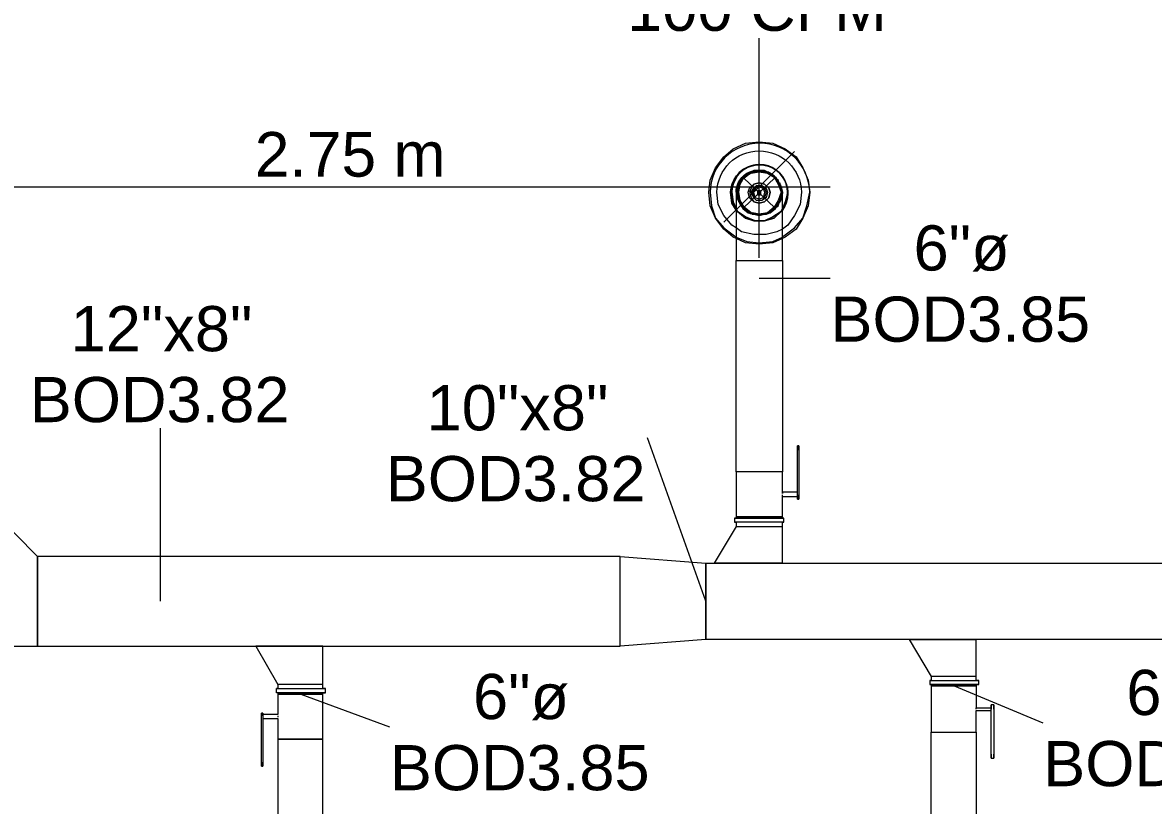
# Model space of a CAD drawing. Header units: metres. Extents: x -2 to 237, y -8 to 52.
# Drawn here: x 15.041 to 18.839, y 9.543 to 12.173 of the extents above; entities that cross this region are included whole.
import ezdxf

# ---------------------------------------------------------------- set-up
doc = ezdxf.new("R2010")
doc.units = ezdxf.units.M
doc.layers.add('HVAC - Ductos', color=5, linetype='Continuous', lineweight=0)
doc.layers.add('PDF_Text', color=7, linetype='Continuous', lineweight=0)
doc.layers.add('PDF_Geometry', color=7, linetype='Continuous', lineweight=0, true_color=0xaaaaaa)
doc.styles.add('PDF Helvetica', font='')
doc.styles.get('PDF Helvetica').set_extended_font_data('Helvetica')

msp = doc.modelspace()

# ---------------------------------------------------------------- linework, layer by layer
at = {"layer": 'HVAC - Ductos', "lineweight": 0}
for points in [[(17.5149, 11.7724), (17.5149, 12.1206)], [(17.5149, 11.383), (17.5149, 11.6212), (17.5149, 11.8595)], [(17.437, 11.4472), (17.4278, 11.4518), (17.3958, 11.4792), (17.3683, 11.5159), (17.35, 11.5571), (17.3454, 11.6029), (17.35, 11.6442), (17.3683, 11.6854), (17.3958, 11.7221), (17.4278, 11.7495), (17.4691, 11.7679), (17.5149, 11.7724), (17.5607, 11.7679), (17.602, 11.7495), (17.6386, 11.7221), (17.6615, 11.6854), (17.6799, 11.6442), (17.6845, 11.6029), (17.6799, 11.5571), (17.6615, 11.5159), (17.6386, 11.4792), (17.602, 11.4518), (17.5928, 11.4472)], [(17.634, 11.7404), (17.5149, 11.6212), (17.3958, 11.5021)], [(17.4508, 11.6304), (17.4645, 11.6533), (17.4828, 11.667)], [(17.4828, 11.6716), (17.4874, 11.6716)], [(17.492, 11.6716), (17.5149, 11.6762), (17.5424, 11.6716)], [(17.5149, 11.6762), (17.5149, 11.6762)], [(17.5424, 11.6716), (17.547, 11.6716)], [(17.547, 11.667), (17.5653, 11.6533), (17.5837, 11.6304)], [(17.4462, 11.5708), (17.4462, 11.5754), (17.4416, 11.6029), (17.4462, 11.6258)], [(17.4462, 11.6258), (17.4462, 11.6304), (17.4462, 11.635)], [(17.4508, 11.6396), (17.4508, 11.6396)], [(17.4599, 11.6533), (17.4599, 11.6533)], [(17.5699, 11.6533), (17.5653, 11.6579)], [(17.5791, 11.6396), (17.5791, 11.6396)], [(17.5837, 11.635), (17.5837, 11.6304), (17.5883, 11.6258)], [(17.5837, 11.6258), (17.5883, 11.6029), (17.5837, 11.5754)], [(8.9289, 11.6212), (12.466, 11.6212), (13.2494, 11.6212), (14.7614, 11.6212), (17.7531, 11.6212)], [(17.4416, 11.5984), (17.4416, 11.58), (17.4508, 11.5617), (17.4599, 11.548), (17.4782, 11.5342), (17.4966, 11.5296), (17.5149, 11.525), (17.5332, 11.5296), (17.5516, 11.5342), (17.5699, 11.548), (17.5791, 11.5617), (17.5883, 11.58), (17.5928, 11.5984)], [(17.4462, 11.5708), (17.4462, 11.5708)], [(17.4874, 11.5296), (17.4828, 11.5342), (17.4645, 11.548), (17.4508, 11.5708)], [(17.5883, 11.5754), (17.5837, 11.5708), (17.5653, 11.548), (17.547, 11.5342), (17.5424, 11.5296)], [(17.5837, 11.5708), (17.5837, 11.5708)], [(17.4874, 11.5296), (17.4874, 11.5296)], [(17.5424, 11.5342), (17.5149, 11.5296), (17.492, 11.5342)], [(17.5424, 11.5296), (17.5424, 11.5296)], [(17.5928, 11.4792), (17.5745, 11.47), (17.5378, 11.4609), (17.4966, 11.4609), (17.4554, 11.47), (17.437, 11.4838)], [(17.437, 11.4518), (17.4736, 11.438), (17.5149, 11.4334), (17.5607, 11.438), (17.5928, 11.4518)], [(17.5928, 11.4472), (17.5607, 11.4334), (17.5149, 11.4288), (17.4691, 11.4334), (17.437, 11.4472)], [(17.5149, 11.3143), (17.7531, 11.3143)], [(15.5036, 10.2285), (15.5036, 10.8103)], [(17.3362, 10.2285), (17.1392, 10.7782)], [(17.6432, 10.7507), (17.6432, 10.7507)], [(17.6478, 10.7507), (17.6432, 10.7507)], [(17.6432, 10.5812), (17.6432, 10.5766), (17.6432, 10.572), (17.6432, 10.5766), (17.6432, 10.5812), (17.6432, 10.5858), (17.6432, 10.737), (17.6432, 10.7416), (17.6432, 10.7461), (17.6432, 10.7507), (17.6432, 10.7461), (17.6432, 10.7416), (17.6432, 10.737)], [(17.6478, 10.7507), (17.6478, 10.7507)], [(17.6478, 10.737), (17.6478, 10.7416), (17.6478, 10.7461), (17.6478, 10.7507), (17.6478, 10.7461), (17.6478, 10.7416), (17.6478, 10.737), (17.6478, 10.5858), (17.6478, 10.5812), (17.6478, 10.5766), (17.6478, 10.572), (17.6478, 10.5766), (17.6478, 10.5812), (17.6478, 10.5858)], [(17.6432, 10.595), (17.5928, 10.595), (17.5928, 10.6637), (17.5883, 10.6637), (17.5791, 10.6637), (17.5699, 10.6637), (17.5516, 10.6637), (17.5332, 10.6637), (17.5149, 10.6637), (17.4966, 10.6637), (17.4782, 10.6637), (17.4599, 10.6637), (17.4508, 10.6637), (17.4416, 10.6637), (17.437, 10.6637), (17.437, 10.5125), (17.437, 10.5079)], [(17.5928, 10.5904), (17.5928, 10.595), (17.5928, 10.5904)], [(17.5928, 10.5904), (17.5928, 10.595), (17.5928, 10.5904)], [(17.5928, 10.5079), (17.5928, 10.5125), (17.5928, 10.5812), (17.6432, 10.5812), (17.6432, 10.5858)], [(17.5928, 10.5812), (17.5928, 10.5858)], [(17.5928, 10.5812), (17.5928, 10.5812)], [(17.5928, 10.5812), (17.5928, 10.5812)], [(17.5928, 10.5812), (17.5928, 10.5812)], [(17.6432, 10.5812), (17.6432, 10.5812)], [(17.6432, 10.572), (17.6432, 10.5766), (17.6432, 10.572)], [(17.6432, 10.572), (17.6478, 10.572)], [(17.6478, 10.572), (17.6478, 10.5766), (17.6478, 10.572)], [(17.4324, 10.5079), (17.4324, 10.4942), (17.437, 10.4942)], [(17.5928, 10.4942), (17.5974, 10.4942), (17.5928, 10.4942), (17.5883, 10.4942), (17.5745, 10.4942), (17.5561, 10.4942), (17.5378, 10.4942), (17.5149, 10.4942), (17.492, 10.4942), (17.4736, 10.4942), (17.4554, 10.4942), (17.4416, 10.4942), (17.437, 10.4942), (17.4324, 10.4942)], [(17.4508, 10.4942), (17.4416, 10.4942), (17.437, 10.4942), (17.437, 10.4804), (17.4416, 10.4804), (17.4508, 10.4804), (17.4599, 10.4804), (17.4782, 10.4804), (17.4966, 10.4804), (17.5149, 10.4804), (17.5332, 10.4804), (17.5516, 10.4804), (17.5699, 10.4804), (17.5791, 10.4804), (17.5883, 10.4804), (17.5928, 10.4804), (17.5928, 10.4942), (17.5883, 10.4942), (17.5791, 10.4942)], [(17.4599, 10.4942), (17.4554, 10.4942)], [(17.5561, 10.4942), (17.5516, 10.4942), (17.5332, 10.4942), (17.5149, 10.4942), (17.4966, 10.4942), (17.4782, 10.4942), (17.4736, 10.4942)], [(17.5745, 10.4942), (17.5699, 10.4942)], [(17.5974, 10.4942), (17.5974, 10.5079)], [(17.437, 10.4804), (17.3637, 10.3568), (17.3683, 10.3568), (17.3866, 10.3568), (17.4096, 10.3568), (17.437, 10.3568), (17.5149, 10.3568), (17.5424, 10.3568), (17.5699, 10.3568), (17.5837, 10.3568), (17.5928, 10.3568), (17.5928, 10.4804)], [(17.4828, 10.4804), (17.4874, 10.4804)], [(17.5424, 10.4804), (17.547, 10.4804)], [(17.5928, 10.3568), (17.5837, 10.3568), (17.5699, 10.3568), (17.5424, 10.3568), (17.5149, 10.3568), (17.437, 10.3568), (17.4096, 10.3568), (17.3866, 10.3568), (17.3683, 10.3568), (17.3637, 10.3568)], [(16.0488, 9.949), (16.0488, 10.0773), (16.0442, 10.0773), (16.0305, 10.0773), (16.003, 10.0773), (15.9755, 10.0773), (15.8976, 10.0773), (15.8701, 10.0773), (15.8426, 10.0773), (15.8288, 10.0773), (15.8243, 10.0773), (15.8976, 9.949)], [(15.8243, 10.0773), (15.8288, 10.0773), (15.8426, 10.0773), (15.8701, 10.0773), (15.8976, 10.0773), (15.9755, 10.0773), (16.003, 10.0773), (16.0305, 10.0773), (16.0442, 10.0773), (16.0488, 10.0773)], [(18.2434, 9.9764), (18.2434, 10.1001), (18.2388, 10.1001), (18.2251, 10.1001), (18.1976, 10.1001), (18.1701, 10.1001), (18.0922, 10.1001), (18.0647, 10.1001), (18.0372, 10.1001), (18.0234, 10.1001), (18.0189, 10.1001), (18.0922, 9.9764)], [(18.0189, 10.1001), (18.0234, 10.1001), (18.0372, 10.1001), (18.0647, 10.1001), (18.0922, 10.1001), (18.1701, 10.1001), (18.1976, 10.1001), (18.2251, 10.1001), (18.2388, 10.1001), (18.2434, 10.1001)], [(18.0922, 9.9627), (18.0876, 9.9627), (18.0968, 9.9627), (18.1105, 9.9627), (18.1289, 9.9627), (18.1472, 9.9627), (18.1701, 9.9627), (18.1884, 9.9627), (18.2113, 9.9627), (18.2297, 9.9627), (18.2388, 9.9627), (18.2479, 9.9627), (18.2525, 9.9627), (18.2479, 9.9627), (18.2434, 9.9627), (18.2434, 9.9764), (18.2342, 9.9764), (18.2251, 9.9764), (18.2067, 9.9764), (18.1884, 9.9764), (18.1701, 9.9764), (18.1472, 9.9764), (18.1289, 9.9764), (18.1151, 9.9764), (18.1014, 9.9764), (18.0968, 9.9764), (18.0922, 9.9764), (18.0922, 9.9627), (18.0968, 9.9627), (18.1014, 9.9627)], [(18.0876, 9.9627), (18.0876, 9.949), (18.0968, 9.949), (18.0922, 9.949), (18.0968, 9.949), (18.1014, 9.949), (18.1151, 9.949), (18.1289, 9.949), (18.1472, 9.949), (18.1701, 9.949), (18.1884, 9.949), (18.2067, 9.949), (18.2251, 9.949), (18.2342, 9.949), (18.2434, 9.949), (18.2434, 9.9444), (18.2342, 9.9444), (18.2251, 9.9444), (18.2067, 9.9444), (18.1884, 9.9444), (18.1701, 9.9444), (18.1472, 9.9444), (18.1289, 9.9444), (18.1151, 9.9444), (18.1014, 9.9444), (18.0968, 9.9444), (18.0922, 9.9444), (18.0968, 9.9444), (18.0922, 9.9444), (18.0968, 9.9444), (18.1014, 9.9444), (18.1151, 9.9444), (18.1289, 9.9444), (18.1472, 9.9444), (18.1701, 9.9444), (18.1884, 9.9444), (18.2067, 9.9444), (18.2251, 9.9444), (18.2342, 9.9444), (18.2434, 9.9444), (18.2434, 9.8711), (18.2938, 9.8711), (18.2938, 9.8665)], [(18.1105, 9.9627), (18.1151, 9.9627)], [(18.1289, 9.9627), (18.1472, 9.9627), (18.1701, 9.9627), (18.1884, 9.9627), (18.2067, 9.9627), (18.2113, 9.9627)], [(18.1426, 9.9764), (18.1381, 9.9764)], [(18.2021, 9.9764), (18.1976, 9.9764), (18.193, 9.9764)], [(18.2251, 9.9627), (18.2297, 9.9627)], [(18.2342, 9.9627), (18.2388, 9.9627)], [(18.2434, 9.9627), (18.2434, 9.9627)], [(18.2525, 9.949), (18.2525, 9.9627)], [(15.8472, 9.8344), (15.8976, 9.8344), (15.8976, 9.7657), (15.9022, 9.7657), (15.9068, 9.7657), (15.9205, 9.7657), (15.9343, 9.7657), (15.9526, 9.7657), (15.9755, 9.7657), (15.9938, 9.7657), (16.0121, 9.7657), (16.0305, 9.7657), (16.0397, 9.7657), (16.0488, 9.7657), (16.0488, 9.9169), (16.0397, 9.9169), (16.0305, 9.9169), (16.0121, 9.9169), (15.9938, 9.9169), (15.9755, 9.9169), (15.9526, 9.9169), (15.9343, 9.9169), (15.9205, 9.9169), (15.9068, 9.9169), (15.9022, 9.9169), (15.8976, 9.9169), (15.9022, 9.9169), (15.8976, 9.9169), (15.9022, 9.9169), (15.9068, 9.9169), (15.9205, 9.9169), (15.9343, 9.9169), (15.9526, 9.9169), (15.9755, 9.9169), (15.9938, 9.9169), (16.0121, 9.9169), (16.0305, 9.9169), (16.0397, 9.9169), (16.0488, 9.9169), (16.0488, 9.9214), (16.0397, 9.9214), (16.0305, 9.9214), (16.0121, 9.9214), (15.9938, 9.9214), (15.9755, 9.9214), (15.9526, 9.9214), (15.9343, 9.9214), (15.9205, 9.9214), (15.9068, 9.9214), (15.9022, 9.9214), (15.8976, 9.9214), (15.9022, 9.9214), (15.893, 9.9214), (15.893, 9.9352), (15.9022, 9.9352), (15.9159, 9.9352), (15.9343, 9.9352), (15.9526, 9.9352), (15.9755, 9.9352), (15.9938, 9.9352), (16.0167, 9.9352), (16.0305, 9.9352), (16.0442, 9.9352), (16.0533, 9.9352), (16.0579, 9.9352), (16.0533, 9.9352), (16.0488, 9.9352), (16.0488, 9.949), (16.0397, 9.949), (16.0305, 9.949), (16.0121, 9.949), (15.9938, 9.949), (15.9755, 9.949), (15.9526, 9.949), (15.9343, 9.949), (15.9205, 9.949), (15.9068, 9.949), (15.9022, 9.949), (15.8976, 9.949), (15.8976, 9.9352), (15.9022, 9.9352), (15.9068, 9.9352)], [(15.8976, 9.9214), (15.8976, 9.9169), (15.8976, 9.8481), (15.8472, 9.8481), (15.8472, 9.8436), (15.8472, 9.8481), (15.8472, 9.8527), (15.8472, 9.8481), (15.8472, 9.8436), (15.8472, 9.6878), (15.8472, 9.6832), (15.8472, 9.6787), (15.8472, 9.6741), (15.8472, 9.6787), (15.8472, 9.6832), (15.8472, 9.6878)], [(15.8976, 9.9352), (15.893, 9.9352)], [(16.0488, 9.9214), (16.0533, 9.9214), (16.0579, 9.9214), (16.0533, 9.9214), (16.0442, 9.9214), (16.0305, 9.9214), (16.0167, 9.9214), (15.9938, 9.9214), (15.9755, 9.9214), (15.9526, 9.9214), (15.9343, 9.9214), (15.9159, 9.9214), (15.9022, 9.9214), (15.893, 9.9214)], [(15.9159, 9.9352), (15.9205, 9.9352)], [(15.9343, 9.9352), (15.9526, 9.9352), (15.9755, 9.9352), (15.9938, 9.9352), (16.0121, 9.9352), (16.0167, 9.9352)], [(15.948, 9.949), (15.9434, 9.949)], [(15.9755, 9.9169), (16.2733, 9.807)], [(16.0075, 9.949), (16.003, 9.949), (15.9984, 9.949)], [(16.0305, 9.9352), (16.0305, 9.9352)], [(16.0397, 9.9352), (16.0442, 9.9352)], [(16.0488, 9.9352), (16.0488, 9.9352)], [(16.0488, 9.9214), (16.0488, 9.9214)], [(16.0488, 9.9169), (16.0488, 9.9169)], [(16.0488, 9.9169), (16.0488, 9.9169)], [(16.0579, 9.9214), (16.0579, 9.9352)], [(18.2434, 9.949), (18.2479, 9.949), (18.2525, 9.949), (18.2479, 9.949), (18.2388, 9.949), (18.2297, 9.949), (18.2113, 9.949), (18.1884, 9.949), (18.1701, 9.949), (18.1472, 9.949), (18.1289, 9.949), (18.1105, 9.949), (18.0968, 9.949), (18.0876, 9.949)], [(18.0922, 9.949), (18.0922, 9.9444), (18.0922, 9.7886), (18.0968, 9.7886), (18.1014, 9.7886), (18.1151, 9.7886), (18.1289, 9.7886), (18.1472, 9.7886), (18.1701, 9.7886), (18.1884, 9.7886), (18.2067, 9.7886), (18.2251, 9.7886), (18.2342, 9.7886), (18.2434, 9.7886), (18.2434, 9.0464)], [(18.1701, 9.9444), (18.4679, 9.8207)], [(18.2434, 9.949), (18.2434, 9.949)], [(18.2434, 9.9444), (18.2434, 9.9444)], [(18.2938, 9.8802), (18.2938, 9.8802)], [(18.3029, 9.8802), (18.2938, 9.8802)], [(18.2938, 9.7153), (18.2938, 9.8665), (18.2938, 9.8711), (18.2938, 9.8756), (18.2938, 9.8802), (18.2938, 9.8756), (18.2938, 9.8711)], [(18.3029, 9.8802), (18.3029, 9.8802)], [(18.3029, 9.8665), (18.3029, 9.8711), (18.3029, 9.8756), (18.3029, 9.8802), (18.3029, 9.8756), (18.3029, 9.8711), (18.3029, 9.8665), (18.3029, 9.7153)], [(15.8426, 9.8527), (15.8426, 9.8527)], [(15.8472, 9.8527), (15.8426, 9.8527)], [(15.8426, 9.6878), (15.8426, 9.6832), (15.8426, 9.6787), (15.8426, 9.6741), (15.8426, 9.6787), (15.8426, 9.6832), (15.8426, 9.6878), (15.8426, 9.8436), (15.8426, 9.8481), (15.8426, 9.8527), (15.8426, 9.8481), (15.8426, 9.8436)], [(15.8472, 9.8527), (15.8472, 9.8527)], [(15.8472, 9.8481), (15.8472, 9.8481)], [(15.8976, 9.8481), (15.8976, 9.8481)], [(15.8976, 9.8481), (15.8976, 9.8481)], [(15.8976, 9.8481), (15.8976, 9.8481)], [(15.8976, 9.8481), (15.8976, 9.8481)], [(15.8976, 9.8436), (15.8976, 9.839)], [(18.0922, 9.0464), (18.0922, 9.7886), (18.0968, 9.7886), (18.1014, 9.7886), (18.1151, 9.7886), (18.1289, 9.7886), (18.1472, 9.7886), (18.1701, 9.7886), (18.1884, 9.7886), (18.2067, 9.7886), (18.2251, 9.7886), (18.2342, 9.7886), (18.2434, 9.7886), (18.2434, 9.8619), (18.2938, 9.8619)], [(18.2434, 9.8711), (18.2434, 9.8711)], [(18.2434, 9.8711), (18.2434, 9.8711)], [(18.2434, 9.8711), (18.2434, 9.8711)], [(18.2434, 9.8665), (18.2434, 9.8711)], [(18.2434, 9.8619), (18.2434, 9.8619)], [(18.2434, 9.8619), (18.2434, 9.8619)], [(18.2938, 9.8711), (18.2938, 9.8711)], [(15.8976, 9.8344), (15.8976, 9.8344)], [(15.8976, 9.8344), (15.8976, 9.8344)], [(16.0488, 9.0464), (16.0488, 9.7657), (16.0397, 9.7657), (16.0305, 9.7657), (16.0121, 9.7657), (15.9938, 9.7657), (15.9755, 9.7657), (15.9526, 9.7657), (15.9343, 9.7657), (15.9205, 9.7657), (15.9068, 9.7657), (15.9022, 9.7657), (15.8976, 9.7657), (15.8976, 9.0464)], [(18.2938, 9.7015), (18.2938, 9.7015)], [(18.2938, 9.7015), (18.3029, 9.7015)], [(18.3029, 9.7015), (18.3029, 9.7015)], [(15.8426, 9.6741), (15.8426, 9.6787), (15.8426, 9.6741)], [(15.8426, 9.6741), (15.8472, 9.6741)], [(15.8472, 9.6741), (15.8472, 9.6787), (15.8472, 9.6741)]]:
    msp.add_lwpolyline(points, dxfattribs=at)
for points in [[(17.5928, 11.4518), (17.5974, 11.4564), (17.634, 11.4838), (17.6615, 11.5159), (17.6753, 11.5571), (17.6845, 11.6029, 0.986385), (17.35, 11.6029), (17.3545, 11.5571), (17.3683, 11.5159), (17.3958, 11.4838), (17.4324, 11.4564), (17.437, 11.4518)], [(17.437, 11.4838), (17.4233, 11.493), (17.3958, 11.525), (17.3774, 11.5617), (17.3729, 11.6029, -0.980558), (17.6569, 11.6029), (17.6523, 11.5617), (17.634, 11.525), (17.6111, 11.493), (17.5928, 11.4792)], [(17.437, 11.6029, -0.646688), (17.5653, 11.6579), (17.5516, 11.667), (17.5332, 11.6762), (17.5149, 11.6762), (17.4966, 11.6762), (17.4782, 11.667), (17.4599, 11.6533), (17.4508, 11.6396), (17.4416, 11.6212), (17.437, 11.6029), (17.4416, 11.5984), (17.437, 11.6029), (17.437, 11.5938), (17.437, 11.5754), (17.437, 11.548), (17.437, 11.5067), (17.437, 11.4609), (17.437, 11.4059), (17.437, 11.3739), (17.4416, 11.3739), (17.4508, 11.3739), (17.4599, 11.3739), (17.4782, 11.3739), (17.4966, 11.3739), (17.5149, 11.3739), (17.5332, 11.3739), (17.5516, 11.3739), (17.5699, 11.3739), (17.5791, 11.3739), (17.5883, 11.3739), (17.5928, 11.3739), (17.5928, 10.6637), (17.5883, 10.6637), (17.5791, 10.6637), (17.5699, 10.6637), (17.5516, 10.6637), (17.5332, 10.6637), (17.5149, 10.6637), (17.4966, 10.6637), (17.4782, 10.6637), (17.4599, 10.6637), (17.4508, 10.6637), (17.4416, 10.6637), (17.437, 10.6637), (17.437, 11.3739), (17.4416, 11.3739), (17.4508, 11.3739), (17.4599, 11.3739), (17.4782, 11.3739), (17.4966, 11.3739), (17.5149, 11.3739), (17.5332, 11.3739), (17.5516, 11.3739), (17.5699, 11.3739), (17.5791, 11.3739), (17.5883, 11.3739), (17.5928, 11.3739), (17.5928, 11.4242), (17.5928, 11.4746), (17.5928, 11.5204), (17.5928, 11.5571), (17.5928, 11.5846), (17.5928, 11.5984), (17.5928, 11.6029), (17.5928, 11.5984), (17.5928, 11.6029), (17.5883, 11.6212), (17.5791, 11.6396), (17.5699, 11.6533), (17.5791, 11.6396), (17.5883, 11.6212), (17.5928, 11.6029)]]:
    msp.add_lwpolyline(points, format="xyb", dxfattribs=at)
msp.add_lwpolyline([(17.6111, 11.6029, 0.97067), (17.4187, 11.6029, -1.355444), (17.5928, 11.5434), (17.6065, 11.5662), (17.6111, 11.6029), (17.602, 11.5708), (17.5928, 11.548, 1.368444), (17.4233, 11.6029), (17.4278, 11.5708), (17.437, 11.548, -1.330978)], format="xyb", close=True, dxfattribs=at)
for points in [[(17.5883, 11.58), (17.5791, 11.5662), (17.5653, 11.548), (17.5516, 11.5388), (17.5332, 11.5296), (17.5149, 11.5296), (17.4966, 11.5296), (17.4782, 11.5388), (17.4645, 11.548), (17.4508, 11.5662), (17.4462, 11.58), (17.4416, 11.6029), (17.4462, 11.6212), (17.4508, 11.6396), (17.4645, 11.6533), (17.4782, 11.667), (17.4966, 11.6716), (17.5149, 11.6762), (17.5332, 11.6716), (17.5516, 11.667), (17.5653, 11.6533), (17.5791, 11.6396), (17.5883, 11.6212), (17.5883, 11.6029)], [(17.5791, 11.5754), (17.5653, 11.5526), (17.5424, 11.5342), (17.5149, 11.5296), (17.4874, 11.5342), (17.4645, 11.5526), (17.4508, 11.5754), (17.4462, 11.6029), (17.4508, 11.6304), (17.4645, 11.6533), (17.4874, 11.667), (17.5149, 11.6716), (17.5424, 11.667), (17.5653, 11.6533), (17.5791, 11.6304), (17.5883, 11.6029)], [(17.547, 11.5846), (17.5516, 11.6029), (17.547, 11.5846), (17.5332, 11.5708), (17.5149, 11.5662), (17.4966, 11.5708), (17.4828, 11.5846), (17.4782, 11.6029), (17.4828, 11.6166), (17.4966, 11.6304), (17.5149, 11.635), (17.5332, 11.6304), (17.547, 11.6166), (17.5516, 11.6029), (17.547, 11.6166), (17.5332, 11.6304), (17.5149, 11.635), (17.4966, 11.6304), (17.4874, 11.6166), (17.4828, 11.6029), (17.4874, 11.5846), (17.4966, 11.5708), (17.5149, 11.5662), (17.5332, 11.5708)], [(17.5378, 11.5846), (17.524, 11.5754), (17.5058, 11.5754), (17.4966, 11.5846), (17.4874, 11.6029), (17.4966, 11.6166), (17.5058, 11.6258), (17.524, 11.6258), (17.5378, 11.6166), (17.5424, 11.6029)], [(17.5332, 11.5846), (17.524, 11.5754), (17.5058, 11.5754), (17.4966, 11.5846), (17.492, 11.6029), (17.4966, 11.6166), (17.5058, 11.6258), (17.524, 11.6258), (17.5332, 11.6166), (17.5378, 11.6029)], [(17.4187, 11.6029), (17.4233, 11.5662), (17.437, 11.5434), (17.4233, 11.5662)], [(17.5286, 11.5846), (17.5149, 11.58), (17.5012, 11.5846), (17.4966, 11.6029), (17.5012, 11.6166), (17.5149, 11.6212), (17.5286, 11.6166), (17.5332, 11.6029)], [(17.5103, 11.6075), (17.5103, 11.6029), (17.5103, 11.6075), (17.5195, 11.6075), (17.5195, 11.6029), (17.5195, 11.6075)], [(17.5195, 11.5984), (17.5195, 11.6029), (17.5195, 11.5938), (17.5103, 11.5938), (17.5103, 11.6029), (17.5103, 11.5984)], [(17.4416, 11.5388), (17.4691, 11.5204), (17.5012, 11.5067), (17.5332, 11.5067), (17.5607, 11.5204), (17.5883, 11.5388), (17.5653, 11.5159), (17.5332, 11.5067), (17.4966, 11.5067), (17.4691, 11.5159), (17.4416, 11.5388), (17.437, 11.5434), (17.4416, 11.5388), (17.437, 11.548)], [(17.5928, 11.548), (17.5883, 11.5388), (17.5607, 11.5204), (17.5332, 11.5067), (17.5012, 11.5067), (17.4691, 11.5204), (17.4416, 11.5388), (17.4691, 11.5159), (17.4966, 11.5067), (17.5332, 11.5067), (17.5653, 11.5159), (17.5883, 11.5388), (17.5928, 11.5434), (17.5883, 11.5388)], [(15.0912, 10.0773), (17.0476, 10.0773), (17.0476, 10.3796), (15.0912, 10.3796), (15.0912, 10.0773), (15.0912, 10.3796), (14.9401, 10.5308), (14.9401, 10.0773)], [(17.4324, 10.5079), (17.437, 10.5079), (17.4416, 10.5079), (17.4554, 10.5079), (17.4736, 10.5079), (17.492, 10.5079), (17.5149, 10.5079), (17.5378, 10.5079), (17.5561, 10.5079), (17.5745, 10.5079), (17.5883, 10.5079), (17.5928, 10.5079), (17.5974, 10.5079), (17.5928, 10.5079), (17.5883, 10.5079), (17.5745, 10.5079), (17.5561, 10.5079), (17.5378, 10.5079), (17.5149, 10.5079), (17.492, 10.5079), (17.4736, 10.5079), (17.4554, 10.5079), (17.4416, 10.5079), (17.437, 10.5079)], [(17.437, 10.5125), (17.4416, 10.5125), (17.4508, 10.5125), (17.4599, 10.5125), (17.4782, 10.5125), (17.4966, 10.5125), (17.5149, 10.5125), (17.5332, 10.5125), (17.5516, 10.5125), (17.5699, 10.5125), (17.5791, 10.5125), (17.5883, 10.5125), (17.5928, 10.5125), (17.5883, 10.5125), (17.5791, 10.5125), (17.5699, 10.5125), (17.5516, 10.5125), (17.5332, 10.5125), (17.5149, 10.5125), (17.4966, 10.5125), (17.4782, 10.5125), (17.4599, 10.5125), (17.4508, 10.5125), (17.4416, 10.5125)], [(17.437, 10.5125), (17.4416, 10.5125), (17.4508, 10.5125), (17.4599, 10.5125), (17.4782, 10.5125), (17.4966, 10.5125), (17.5149, 10.5125), (17.5332, 10.5125), (17.5516, 10.5125), (17.5699, 10.5125), (17.5791, 10.5125), (17.5883, 10.5125), (17.5928, 10.5125), (17.5883, 10.5125), (17.5791, 10.5125), (17.5699, 10.5125), (17.5516, 10.5125), (17.5332, 10.5125), (17.5149, 10.5125), (17.4966, 10.5125), (17.4782, 10.5125), (17.4599, 10.5125), (17.4508, 10.5125), (17.4416, 10.5125)], [(17.437, 10.5079), (17.4416, 10.5079), (17.4508, 10.5079), (17.4599, 10.5079), (17.4782, 10.5079), (17.4966, 10.5079), (17.5149, 10.5079), (17.5332, 10.5079), (17.5516, 10.5079), (17.5699, 10.5079), (17.5791, 10.5079), (17.5883, 10.5079), (17.5928, 10.5079), (17.5883, 10.5079), (17.5791, 10.5079), (17.5699, 10.5079), (17.5516, 10.5079), (17.5332, 10.5079), (17.5149, 10.5079), (17.4966, 10.5079), (17.4782, 10.5079), (17.4599, 10.5079), (17.4508, 10.5079), (17.4416, 10.5079)], [(17.0476, 10.0773), (17.0476, 10.3796), (17.3362, 10.3568), (17.3362, 10.1001)], [(17.3362, 10.3568), (19.6774, 10.3568), (19.6774, 10.1001), (17.3362, 10.1001)], [(18.2938, 9.7153), (18.2938, 9.7107), (18.2938, 9.7061), (18.2938, 9.7015), (18.2938, 9.7061), (18.2938, 9.7107)], [(18.3029, 9.7153), (18.3029, 9.7107), (18.3029, 9.7061), (18.3029, 9.7015), (18.3029, 9.7061), (18.3029, 9.7107)]]:
    msp.add_lwpolyline(points, close=True, dxfattribs=at)
at = {"layer": 'PDF_Geometry', "color": 8, "lineweight": 0, "true_color": 0x808080}
msp.add_lwpolyline([(17.5791, 11.6442), (17.5378, 11.6716), (17.492, 11.6716), (17.4554, 11.6442), (17.437, 11.6029), (17.4554, 11.5571), (17.492, 11.5296), (17.5378, 11.5296), (17.5791, 11.5571), (17.5928, 11.6029)], close=True, dxfattribs=at)
for points in [[(17.4599, 11.6533), (17.5699, 11.548)], [(17.5699, 11.6533), (17.4599, 11.548)]]:
    msp.add_lwpolyline(points, dxfattribs=at)

# ---------------------------------------------------------------- texts
at = {"layer": 'PDF_Text', "lineweight": 0, "attachment_point": 4, "style": 'PDF Helvetica'}
for s, insert, char_height in [('100 CFM', (17.0712, 12.2204), 0.1519), ('2.75 m', (15.8204, 11.7295), 0.15002), ('6"ø', (18.0334, 11.414), 0.1519), ('BOD3.85', (17.7539, 11.1757), 0.1519), ('12"x8"', (15.2018, 11.1437), 0.1519), ('BOD3.82', (15.0644, 10.9054), 0.1519), ('10"x8"', (16.3977, 10.8779), 0.1519), ('BOD3.82', (16.2602, 10.6397), 0.1519), ('6"ø', (18.7481, 9.9203), 0.1519), ('6"ø', (16.5535, 9.9066), 0.1519), ('BOD3.85', (16.274, 9.6684), 0.1519), ('BOD3.85', (18.4686, 9.6821), 0.1519)]:
    msp.add_mtext(s, dxfattribs=dict(at, insert=insert, char_height=char_height))

doc.saveas('drawing.dxf')
